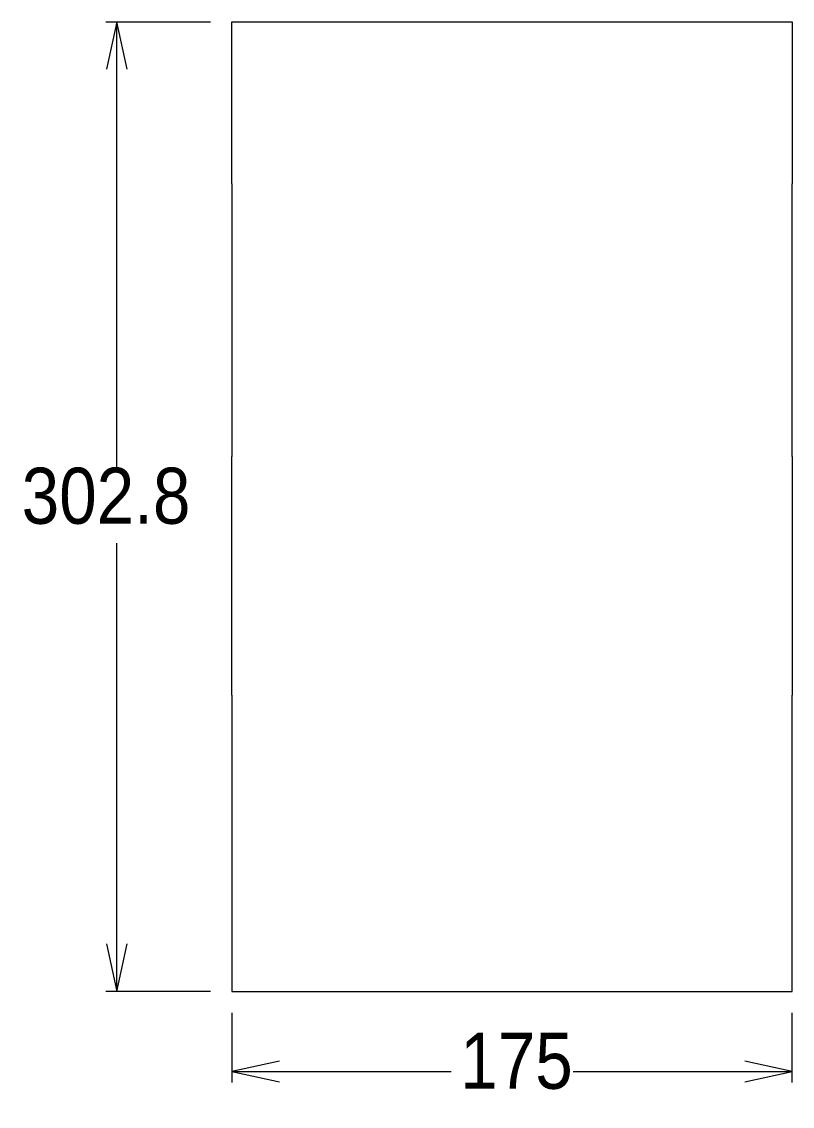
# Model space of a CAD drawing. Extents: x 0 to 1682, y 1 to 953.
# Drawn here: x 1441.6 to 1682.3, y 0.6 to 339.3 of the extents above; entities that cross this region are included whole.
import ezdxf

# ---------------------------------------------------------------- set-up
doc = ezdxf.new("R2010")
doc.units = 0
doc.layers.add('Annotation', color=7, linetype='CONTINUOUS')
doc.layers.add('Design', color=7, linetype='CONTINUOUS')
doc.dimstyles.get("Standard").update_dxf_attribs({"dimtxt": 2.5, "dimasz": 2.5, "dimexe": 1.25, "dimexo": 0.625, "dimtad": 1, "dimcen": 2.5, "dimazin": 3, "dimtfac": 1, "dimtmove": 0, "dimatfit": 3})

# ---------------------------------------------------------------- blocks, each defined once
blk = doc.blocks.new('*D17')
at = {"layer": 'Annotation', "color": 20, "linetype": 'CONTINUOUS'}
for p, q in [((1507.33, 29.762), (1507.33, 8.077)), ((1682.33, 8.077), (1682.33, 29.762)), ((1522.139, 14.674), (1507.33, 11.443)), ((1682.33, 11.443), (1667.522, 14.674)), ((1507.33, 11.443), (1522.139, 8.212)), ((1507.33, 11.443), (1575.755, 11.443)), ((1613.906, 11.443), (1682.33, 11.443)), ((1667.522, 8.212), (1682.33, 11.443))]:
    blk.add_line(p, q, dxfattribs=at)
at = {"layer": 'Annotation', "color": 20, "linetype": 'CONTINUOUS', "width": 0.9}
blk.add_text('175', height=17.501, dxfattribs=at).set_placement((1578.609, 6.058))
blk = doc.blocks.new('*D18')
at = {"layer": 'Annotation', "color": 20, "linetype": 'CONTINUOUS'}
for p, q in [((1467.963, 339.294), (1500.599, 339.294)), ((1471.329, 339.294), (1468.098, 324.486)), ((1471.329, 199.336), (1471.329, 339.294)), ((1474.559, 324.486), (1471.329, 339.294)), ((1471.329, 36.493), (1471.329, 176.451)), ((1468.098, 51.301), (1471.329, 36.493)), ((1471.329, 36.493), (1474.559, 51.301)), ((1500.599, 36.493), (1467.963, 36.493))]:
    blk.add_line(p, q, dxfattribs=at)
at = {"layer": 'Annotation', "color": 20, "linetype": 'CONTINUOUS', "width": 0.9}
blk.add_text('302.8', height=17.501, dxfattribs=at).set_placement((1441.645, 182.509))

msp = doc.modelspace()

# ---------------------------------------------------------------- linework, layer by layer
at = {"layer": 'Design', "color": 1, "linetype": 'CONTINUOUS'}
for p, q in [((1507.33, 288.693), (1507.33, 339.294)), ((1507.33, 339.294), (1682.33, 339.294)), ((1682.33, 339.294), (1682.33, 288.693)), ((1507.33, 288.693), (1507.33, 203.493)), ((1682.33, 203.493), (1682.33, 288.693)), ((1507.33, 128.993), (1507.33, 203.493)), ((1682.33, 203.493), (1682.33, 128.993)), ((1507.33, 128.993), (1507.33, 36.493)), ((1682.33, 36.493), (1682.33, 128.993)), ((1507.33, 36.493), (1682.33, 36.493))]:
    msp.add_line(p, q, dxfattribs=at)

# ---------------------------------------------------------------- dimensions: what is measured, and where the dimension line sits
at = {"layer": 'Annotation', "color": 20, "linetype": 'CONTINUOUS'}
for p1, p2, distance, text, picture, middle in [((1500.599, 36.493), (1500.599, 339.294), 29.27, '302.8', '*D18', (1471.329, 187.893)), ((1507.33, 29.762), (1682.33, 29.762), -18.319, '175', '*D17', (1594.83, 11.443))]:
    dim = msp.add_aligned_dim(p1=p1, p2=p2, distance=distance, text=text, dimstyle='STANDARD', dxfattribs=at)
    dim.commit()
    dim.dimension.update_dxf_attribs({"geometry": picture, "text_midpoint": middle})

doc.saveas('drawing.dxf')
